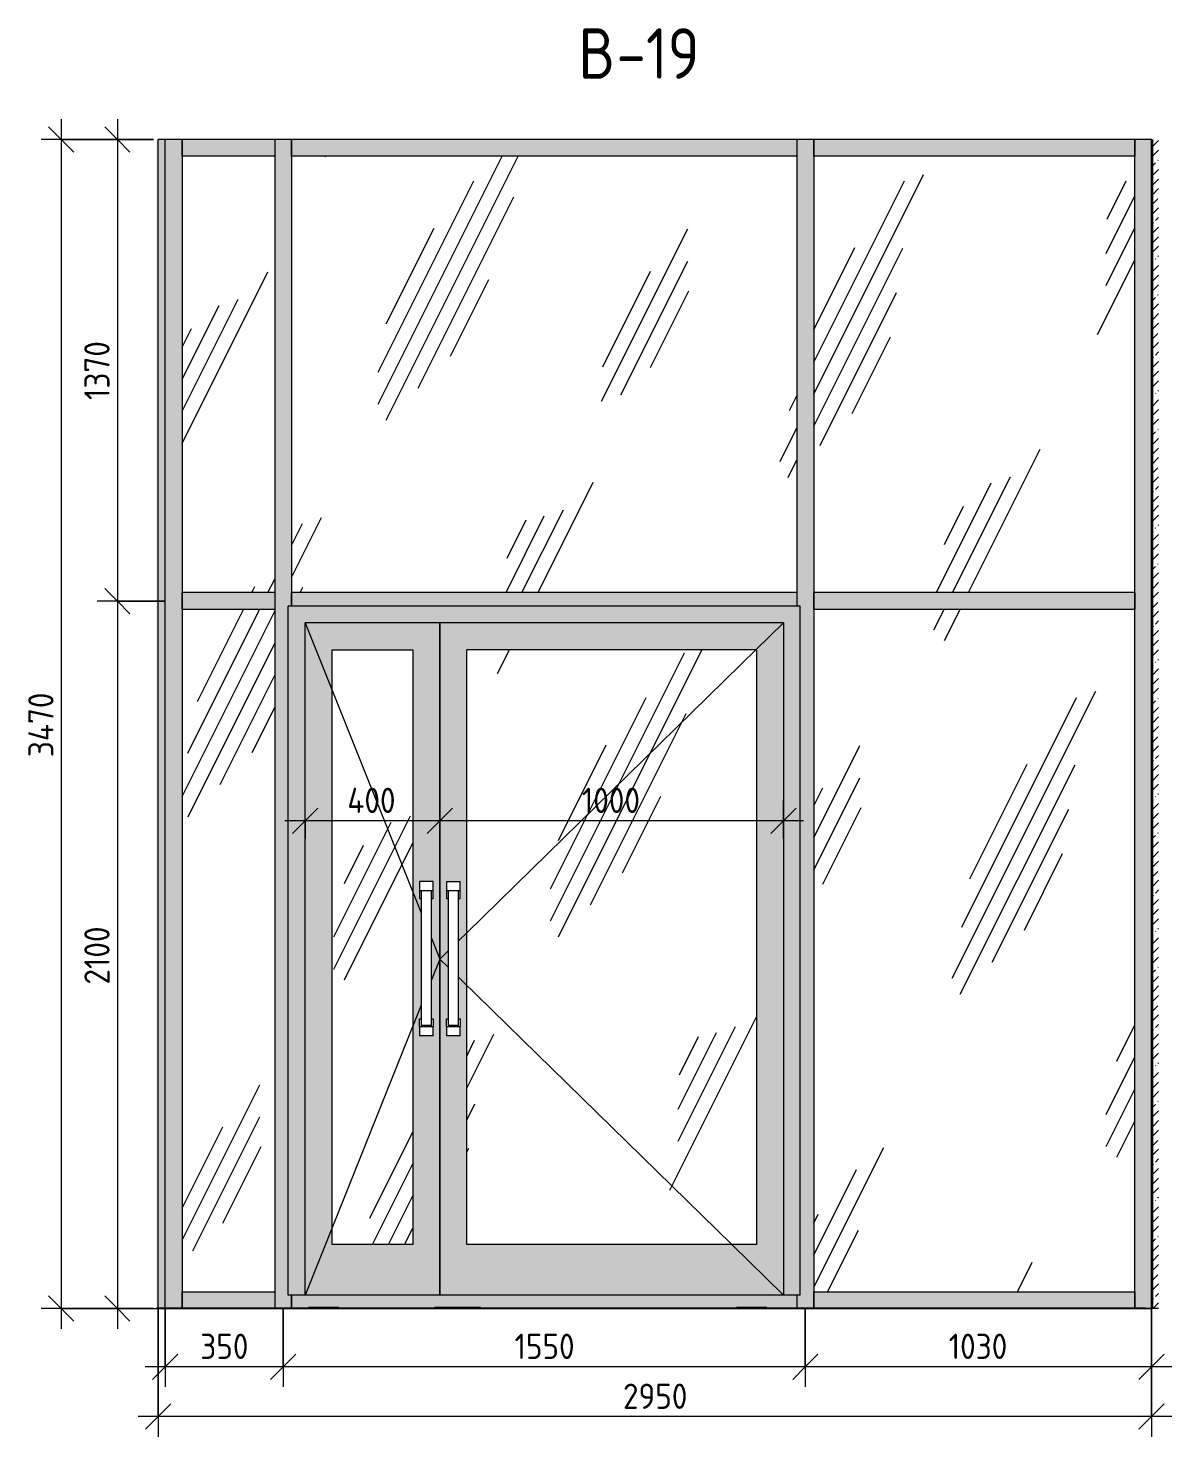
# Model space of a CAD drawing. Header units: millimetres. Extents: x 1724 to 30795, y -433 to 12638.
# Drawn here: x 24415 to 27810, y -381 to 3800 of the extents above; entities that cross this region are included whole.
import ezdxf

# ---------------------------------------------------------------- set-up
doc = ezdxf.new("R2010")
doc.units = ezdxf.units.MM
for name, color, linetype, lineweight in [('A-ANNO-DIMS', 7, 'Continuous', 9), ('A-ANNO-DIMS-50', 7, 'Continuous', 9), ('A-DETL', 7, 'Continuous', 9), ('A-DOOR', 7, 'Continuous', 9), ('A-FLOR', 7, 'Continuous', 9), ('A-GLAZ-CURT', 7, 'Continuous', 9), ('A-GLAZ-CWMG', 7, 'Continuous', 9), ('A-WALL-PATT', 7, 'Continuous', 9), ('G-ANNO-TEXT', 7, 'Continuous', 9), ('I-WALL', 7, 'Continuous', 9)]:
    doc.layers.add(name, color=color, linetype=linetype, lineweight=lineweight)
for name, color, linetype, lineweight, true_color in [('A-DOOR-GLAZ', 7, 'Continuous', 9, 0x8080ff), ('A-FLOR-1', 7, 'Continuous', 9, 0x787878), ('A-FLOR-FNSH-1', 7, 'Continuous', 25, 0x3c3c3c), ('A-WALL-2', 7, 'Continuous', 35, 0x3c3c3c), ('I-WALL-1', 7, 'Continuous', 9, 0x787878)]:
    doc.layers.add(name, color=color, linetype=linetype, lineweight=lineweight, true_color=true_color)
doc.styles.add('GOST Common_1', font='GOST_Common.ttf', dxfattribs={"width": 0.9, "height": 150})
doc.styles.add('ISOCPEUR_1', font='isocpeur.ttf', dxfattribs={"width": 0.9, "height": 75})
doc.dimstyles.new('ISO-1_5', dxfattribs={"dimscale": 304.8, "dimtxt": 74.698588, "dimasz": 0.246063, "dimexe": 0.19685, "dimexo": 0, "dimgap": 0, "dimtad": 1, "dimdec": 0, "dimrnd": 10, "dimzin": 0, "dimdsep": 46, "dimtxsty": 'ISOCPEUR_1', "dimblk1": 'OBLIQUE', "dimblk2": 'OBLIQUE', "dimsah": 1, "dimcen": 0.09, "dimdle": 0.19685, "dimazin": 0, "dimtfac": 1, "dimtdec": 4, "dimtix": 1, "dimtmove": 0, "dimatfit": 3, "dimfxl": 1, "dimtvp": 1, "dimtolj": 1, "dimtzin": 0, "dimarcsym": 2})
doc.dimstyles.new('ISO-1_5_окр_100', dxfattribs={"dimscale": 304.8, "dimtxt": 74.698588, "dimasz": 0.246063, "dimexe": 0.19685, "dimexo": 0, "dimgap": 0, "dimtad": 1, "dimdec": 0, "dimrnd": 100, "dimzin": 0, "dimdsep": 46, "dimtxsty": 'ISOCPEUR_1', "dimblk1": 'OBLIQUE', "dimblk2": 'OBLIQUE', "dimsah": 1, "dimcen": 0.09, "dimdle": 0.19685, "dimazin": 0, "dimtfac": 1, "dimtdec": 4, "dimtix": 1, "dimtmove": 0, "dimatfit": 3, "dimfxl": 1, "dimtvp": 1, "dimtolj": 1, "dimtzin": 0, "dimarcsym": 2})
pattern_1 = [(63.435, (10840.1, 63.5), (-511.167, 1533.495), [635, -381, 635, -381, -807.806]), (63.435, (10840.1, 63.5), (-511.167, 1533.495), [-2032, 254, -553.806]), (63.435, (10808.3, 95.2), (-511.167, 1533.495), [508, -635, 381, -381, -934.806]), (63.435, (10808.3, 95.2), (-511.167, 1533.495), [-1905, 444.5, -490.306]), (63.435, (10808.3, 190.5), (-511.167, 1533.495), [381, -762, 254, -381, -1061.806]), (63.435, (10808.3, 190.5), (-511.167, 1533.495), [-1778, 571.5, -490.306]), (63.435, (10903.6, 95.2), (-511.167, 1533.495), [381, -762, 317.5, -12809.3]), (63.435, (10998.8, 190.5), (-511.167, 1533.495), [190.5, -952.5, 127, -12999.8]), (63.435, (10840.1, 349.2), (-511.167, 1533.495), [127, -952.5, 127, -508, -1125.306]), (63.435, (10840.1, 349.2), (-511.167, 1533.495), [-1714.5, 317.5, -807.806]), (63.435, (11411.6, 254), (-511.167, 1533.495), [635, -952.5, 762, -503.006]), (63.435, (11411.6, 158.8), (-511.167, 1533.495), [889, -635, 952.5, -376.006]), (63.435, (11475.1, 190.5), (-511.167, 1533.495), [1016, -508, 762, -553.806]), (63.435, (11570.3, 285.8), (-511.167, 1533.495), [635, -889, 508, -807.806]), (63.435, (11475.1, 476.2), (-511.167, 1533.495), [317.5, -1270, 381, -871.306]), (63.435, (11665.6, 381), (-511.167, 1533.495), [254, -1270, 254, -1061.806])]

# ---------------------------------------------------------------- blocks, each defined once
blk = doc.blocks.new('Прямоугольный импост - Импост структурный с накладкой - 160мм Темный-32467808-В-19_1 этаж')
at = {"layer": 'A-GLAZ-CWMG'}
blk.add_hatch(color=256, dxfattribs=at).paths.add_polyline_path([(48821, 0), (48831, 0), (48831, 2100), (48781, 2100), (48781, 0)])
blk.add_line((48831, 2100), (48831, 0), dxfattribs=at)
blk = doc.blocks.new('Прямоугольный импост - Импост структурный с накладкой - 160мм Темный-32784177-В-19_1 этаж')
at = {"layer": 'A-GLAZ-CWMG'}
blk.add_hatch(color=256, dxfattribs=at).paths.add_polyline_path([(51669, 2100), (51709, 2100), (51709, 3470), (51659, 3470), (51659, 2100)])
blk.add_line((51659, 2100), (51659, 3470), dxfattribs=at)
blk = doc.blocks.new('Системная панель - Стекло - 40мм-32784007-В-19_1 этаж')
at = {"layer": 'A-GLAZ-CURT'}
h = blk.add_hatch(dxfattribs=at)
h.set_pattern_fill('FP_10', color=256, style=0, pattern_type=2)
h.set_pattern_definition(pattern_1)
h.paths.add_polyline_path([(48831, 50), (49106, 50), (49106, 2075), (48831, 2075), (48831, 867.2)])
blk = doc.blocks.new('Прямоугольный импост - Импост структурный с накладкой - 160мм Темный-32784435-В-19_1 этаж')
at = {"layer": 'A-GLAZ-CWMG'}
blk.add_hatch(color=256, dxfattribs=at).paths.add_polyline_path([(50656, 3420), (50656, 3470), (49156, 3470), (49156, 3420), (50242.6, 3420)])
for p, q in [((49156, 3420), (49156, 3470)), ((50656, 3470), (50656, 3420)), ((50656, 3420), (49156, 3420))]:
    blk.add_line(p, q, dxfattribs=at)
blk = doc.blocks.new('Системная панель - Стекло - 40мм-32784441-В-19_1 этаж')
at = {"layer": 'A-GLAZ-CURT'}
h = blk.add_hatch(dxfattribs=at)
h.set_pattern_fill('FP_10', color=256, style=0, pattern_type=2)
h.set_pattern_definition(pattern_1)
h.paths.add_polyline_path([(51659, 2125), (51659, 3420), (50706, 3420), (50706, 2125)])
blk = doc.blocks.new('Системная панель - Стекло - 40мм-32784008-В-19_1 этаж')
at = {"layer": 'A-GLAZ-CURT'}
h = blk.add_hatch(dxfattribs=at)
h.set_pattern_fill('FP_10', color=256, style=0, pattern_type=2)
h.set_pattern_definition(pattern_1)
h.paths.add_polyline_path([(49106, 2125), (49106, 3420), (48831, 3420), (48831, 2125)])
blk = doc.blocks.new('Прямоугольный импост - Импост структурный с накладкой - 160мм Темный-32356297-В-19_1 этаж')
at = {"layer": 'A-GLAZ-CWMG'}
blk.add_hatch(color=256, dxfattribs=at).paths.add_polyline_path([(48821, 2100), (48831, 2100), (48831, 3470), (48781, 3470), (48781, 2100)])
blk.add_line((48831, 3470), (48831, 2100), dxfattribs=at)
blk = doc.blocks.new('Прямоугольный импост - Импост структурный с накладкой - 160мм Темный-32356294-В-19_1 этаж')
at = {"layer": 'A-GLAZ-CWMG'}
blk.add_hatch(color=256, dxfattribs=at).paths.add_polyline_path([(49106, 2100), (49156, 2100), (49156, 3470), (49106, 3470), (49106, 2115)])
for p, q in [((49106, 3470), (49106, 2100)), ((49156, 3470), (49156, 2100))]:
    blk.add_line(p, q, dxfattribs=at)
blk = doc.blocks.new('Прямоугольный импост - Импост структурный с накладкой - 160мм Темный-32784436-В-19_1 этаж')
at = {"layer": 'A-GLAZ-CWMG'}
blk.add_hatch(color=256, dxfattribs=at).paths.add_polyline_path([(51659, 2075), (51659, 2125), (50706, 2125), (50706, 2075)])
for p, q in [((50706, 2075), (50706, 2125)), ((51659, 2125), (50706, 2125)), ((51659, 2125), (51659, 2075)), ((51659, 2075), (50706, 2075))]:
    blk.add_line(p, q, dxfattribs=at)
blk = doc.blocks.new('Прямоугольный импост - Импост структурный с накладкой - 160мм Темный-32784004-В-19_1 этаж')
at = {"layer": 'A-GLAZ-CWMG'}
blk.add_hatch(color=256, dxfattribs=at).paths.add_polyline_path([(49106, 3420), (49106, 3470), (48831, 3470), (48831, 3420)])
for p, q in [((48831, 3420), (48831, 3470)), ((49106, 3470), (49106, 3420)), ((49106, 3420), (48831, 3420))]:
    blk.add_line(p, q, dxfattribs=at)
blk = doc.blocks.new('Дверь_Витражная_остекление_ - В-19-32784442-В-19_1 этаж')
at = {"layer": 'A-DOOR'}
blk.add_hatch(color=256, dxfattribs=at).paths.add_polyline_path([(49196, 40), (49196, 2035), (50616, 2035), (50616, 40), (50666, 40), (50666, 2085), (49146, 2085), (49146, 40), (49156, 40)])
h = blk.add_hatch(color=256, dxfattribs=at)
h.paths.add_polyline_path([(49196, 40), (49596, 40), (49596, 2035), (49196, 2035), (49196, 867.2)])
h.paths.add_polyline_path([(49276, 190), (49276, 1955), (49516, 1955), (49516, 190), (49499, 190)])
h.paths.add_polyline_path([(49566, 810), (49536, 810), (49536, 860), (49541, 860), (49541, 1217.5), (49536, 1217.5), (49536, 1267.5), (49576, 1267.5), (49576, 1217.5), (49571, 1217.5), (49571, 860), (49576, 860), (49576, 810), (49570.1, 810)])
h = blk.add_hatch(color=256, dxfattribs=at)
h.paths.add_polyline_path([(49596, 40), (50616, 40), (50616, 2035), (49596, 2035), (49596, 433.4)])
h.paths.add_polyline_path([(50536, 190), (49676, 190), (49676, 1955), (50536, 1955), (50536, 1734.8)])
h.paths.add_polyline_path([(49653.3, 810), (49616, 810), (49616, 860), (49621, 860), (49621, 1217.5), (49616, 1217.5), (49616, 1267.5), (49656, 1267.5), (49656, 1217.5), (49651, 1217.5), (49651, 860), (49656, 860), (49656, 810), (49655.3, 810)])
h = blk.add_hatch(dxfattribs=at)
h.set_pattern_fill('FP_10', color=256, style=0, pattern_type=2)
h.set_pattern_definition(pattern_1)
h.paths.add_polyline_path([(49276, 190), (49516, 190), (49516, 1955), (49276, 1955), (49276, 640)])
h = blk.add_hatch(dxfattribs=at)
h.set_pattern_fill('FP_10', color=256, style=0, pattern_type=2)
h.set_pattern_definition(pattern_1)
h.paths.add_polyline_path([(49676, 190), (50536, 190), (50536, 1955), (49676, 1955), (49676, 433.4)])
for p, q in [((49146, 40), (49146, 2085)), ((50666, 2085), (49146, 2085)), ((50666, 40), (50666, 2085)), ((49196, 40), (49196, 2035)), ((49596, 2035), (49196, 2035)), ((49196, 2035), (49541, 1174.7)), ((50616, 2035), (49596, 2035)), ((49596, 40), (49596, 2035)), ((49596, 2035), (49596, 40)), ((50616, 2035), (50534.2, 1955)), ((50616, 2035), (50616, 40)), ((49276, 190), (49276, 1955)), ((49276, 1955), (49516, 1955)), ((49516, 1955), (49516, 190)), ((49536, 1267.5), (49536, 1240)), ((49576, 1267.5), (49536, 1267.5)), ((49576, 1240), (49576, 1267.5)), ((49616, 1267.5), (49616, 1240)), ((49616, 1267.5), (49656, 1267.5)), ((49656, 1240), (49656, 1267.5)), ((49576, 1240), (49536, 1240)), ((49536, 1240), (49536, 1217.5)), ((49536, 1217.5), (49541, 1217.5)), ((49541, 1240), (49541, 840)), ((49571, 840), (49571, 1240)), ((49571, 1217.5), (49576, 1217.5)), ((49576, 1217.5), (49576, 1240)), ((49656, 1240), (49616, 1240)), ((49616, 1240), (49616, 1217.5)), ((49616, 1217.5), (49621, 1217.5)), ((49621, 1240), (49621, 840)), ((49651, 840), (49651, 1240)), ((49651, 1217.5), (49656, 1217.5)), ((49656, 1217.5), (49656, 1240)), ((49571, 1099.8), (49596, 1037.5)), ((49676, 1115.7), (49651, 1091.3)), ((49621, 1061.9), (49596, 1037.5)), ((49596, 1037.5), (49571.2, 975.6)), ((49596, 1037.5), (49621, 1013.1)), ((49651, 983.7), (49676, 959.3)), ((49541, 900.3), (49196, 40)), ((49536, 837.5), (49536, 860)), ((49536, 860), (49541, 860)), ((49536, 837.5), (49536, 810)), ((49536, 837.5), (49576, 837.5)), ((49571, 840), (49541, 840)), ((49571, 860), (49576, 860)), ((49576, 860), (49576, 837.5)), ((49576, 810), (49576, 837.5)), ((49616, 837.5), (49616, 860)), ((49616, 860), (49621, 860)), ((49616, 837.5), (49616, 810)), ((49616, 837.5), (49656, 837.5)), ((49651, 840), (49621, 840)), ((49651, 860), (49656, 860)), ((49656, 860), (49656, 837.5)), ((49656, 810), (49656, 837.5)), ((49576, 810), (49536, 810)), ((49656, 810), (49616, 810)), ((49516, 190), (49276, 190)), ((50462.6, 190), (50616, 40)), ((49196, 40), (49146, 40)), ((49596, 40), (49196, 40)), ((50616, 40), (49596, 40)), ((50666, 40), (50616, 40))]:
    blk.add_line(p, q, dxfattribs=at)
at = {"layer": 'A-DOOR-GLAZ'}
for p, q in [((50536, 1955), (49676, 1955)), ((49676, 190), (49676, 1955)), ((50536, 1955), (50536, 190)), ((50536, 190), (49676, 190))]:
    blk.add_line(p, q, dxfattribs=at)
blk = doc.blocks.new('Системная панель - Стекло - 40мм-32784543-В-19_1 этаж')
at = {"layer": 'A-GLAZ-CURT'}
h = blk.add_hatch(dxfattribs=at)
h.set_pattern_fill('FP_10', color=256, style=0, pattern_type=2)
h.set_pattern_definition(pattern_1)
h.paths.add_polyline_path([(50656, 2125), (50656, 3420), (49156, 3420), (49156, 2125), (50242.6, 2125)])
blk = doc.blocks.new('Прямоугольный импост - Импост структурный с накладкой - 160мм Темный-32784437-В-19_1 этаж')
at = {"layer": 'A-GLAZ-CWMG'}
blk.add_hatch(color=256, dxfattribs=at).paths.add_polyline_path([(51659, 3420), (51659, 3470), (50706, 3470), (50706, 3420)])
for p, q in [((50706, 3420), (50706, 3470)), ((51659, 3470), (51659, 3420)), ((51659, 3420), (50706, 3420))]:
    blk.add_line(p, q, dxfattribs=at)
blk = doc.blocks.new('Прямоугольный импост - Импост структурный с накладкой - 160мм Темный-32784438-В-19_1 этаж')
at = {"layer": 'A-GLAZ-CWMG'}
blk.add_hatch(color=256, dxfattribs=at).paths.add_polyline_path([(49516, 0), (49579.8, 0), (49579.8, 2), (49717.1, 2), (49717.1, 0), (50476.6, 0), (50476.6, 2), (50566.6, 2), (50566.6, 0), (50656, 0), (50656, 40), (49156, 40), (49156, 0), (49205.9, 0), (49205.9, 2), (49295.9, 2), (49295.9, 0), (49499, 0)])
for p, q in [((49156, 0), (49156, 40)), ((50656, 40), (50656, 0))]:
    blk.add_line(p, q, dxfattribs=at)
blk = doc.blocks.new('Прямоугольный импост - Импост структурный с накладкой - 160мм Темный-32784439-В-19_1 этаж')
at = {"layer": 'A-GLAZ-CWMG'}
blk.add_hatch(color=256, dxfattribs=at).paths.add_polyline_path([(49156, 2085), (50656, 2085), (50656, 2125), (49156, 2125), (49156, 2115)])
for p, q in [((49156, 2085), (49156, 2125)), ((50656, 2125), (49156, 2125)), ((50656, 2125), (50656, 2085))]:
    blk.add_line(p, q, dxfattribs=at)
blk = doc.blocks.new('Системная панель - Стекло - 40мм-32784544-В-19_1 этаж')
at = {"layer": 'A-GLAZ-CURT'}
h = blk.add_hatch(dxfattribs=at)
h.set_pattern_fill('FP_10', color=256, style=0, pattern_type=2)
h.set_pattern_definition(pattern_1)
h.paths.add_polyline_path([(51659, 50), (51659, 2075), (50706, 2075), (50706, 50)])
blk = doc.blocks.new('Прямоугольный импост - Импост структурный с накладкой - 160мм Темный-32784005-В-19_1 этаж')
at = {"layer": 'A-GLAZ-CWMG'}
blk.add_hatch(color=256, dxfattribs=at).paths.add_polyline_path([(48831, 0), (49106, 0), (49106, 50), (48831, 50), (48831, 40)])
for p, q in [((48831, 0), (48831, 50)), ((48831, 50), (49106, 50)), ((49106, 50), (49106, 0))]:
    blk.add_line(p, q, dxfattribs=at)
blk = doc.blocks.new('Прямоугольный импост - Импост структурный с накладкой - 160мм Темный-32784006-В-19_1 этаж')
at = {"layer": 'A-GLAZ-CWMG'}
blk.add_hatch(color=256, dxfattribs=at).paths.add_polyline_path([(49106, 2075), (49106, 2125), (48831, 2125), (48831, 2075)])
for p, q in [((48831, 2075), (48831, 2125)), ((49106, 2125), (48831, 2125)), ((49106, 2125), (49106, 2075)), ((49106, 2075), (48831, 2075))]:
    blk.add_line(p, q, dxfattribs=at)
blk = doc.blocks.new('Прямоугольный импост - Импост структурный с накладкой - 160мм Темный-30755836-В-19_1 этаж')
at = {"layer": 'A-GLAZ-CWMG'}
blk.add_hatch(color=256, dxfattribs=at).paths.add_polyline_path([(50656, 0), (50706, 0), (50706, 2100), (50656, 2100), (50656, 2085), (50666, 2085), (50666, 40), (50656, 40)])
for p, q in [((50656, 2100), (50656, 2085)), ((50706, 2100), (50706, 0)), ((50656, 40), (50656, 0))]:
    blk.add_line(p, q, dxfattribs=at)
blk = doc.blocks.new('Прямоугольный импост - Импост структурный с накладкой - 160мм Темный-V2-В-19_1 этаж')
at = {"layer": 'A-GLAZ-CWMG'}
blk.add_hatch(color=256, dxfattribs=at).paths.add_polyline_path([(49106, 0), (49156, 0), (49156, 40), (49146, 40), (49146, 2085), (49156, 2085), (49156, 2100), (49106, 2100), (49106, 40)])
for p, q in [((49106, 2100), (49106, 0)), ((49156, 2100), (49156, 2085)), ((49156, 40), (49156, 0))]:
    blk.add_line(p, q, dxfattribs=at)
blk = doc.blocks.new('Прямоугольный импост - Импост структурный с накладкой - 160мм Темный-32784440-В-19_1 этаж')
at = {"layer": 'A-GLAZ-CWMG'}
blk.add_hatch(color=256, dxfattribs=at).paths.add_polyline_path([(51659, 0), (51659, 50), (50706, 50), (50706, 0)])
for p, q in [((50706, 0), (50706, 50)), ((50706, 50), (51659, 50)), ((51659, 50), (51659, 0))]:
    blk.add_line(p, q, dxfattribs=at)
blk = doc.blocks.new('Прямоугольный импост - Импост структурный с накладкой - 160мм Темный-30755843-В-19_1 этаж')
at = {"layer": 'A-GLAZ-CWMG'}
blk.add_hatch(color=256, dxfattribs=at).paths.add_polyline_path([(51690, 0), (51709, 0), (51709, 2100), (51659, 2100), (51659, 0), (51669, 0)])
blk.add_line((51659, 0), (51659, 2100), dxfattribs=at)
blk = doc.blocks.new('DIMBLOCK118-В-19_1 этаж')
at = {"layer": 'A-ANNO-DIMS-50'}
for p, q in [((24679.6, 3530), (24679.6, 2100)), ((24787.3, 3470), (24619.6, 3470)), ((24679.6, 3470), (24787.3, 3470)), ((24821.9, 2100), (24619.6, 2100)), ((24679.6, 2100), (24821.9, 2100))]:
    blk.add_line(p, q, dxfattribs=at)
at = {"layer": 'A-ANNO-DIMS-50', "lineweight": 20}
for p, q in [((24679.6, 3470), (24642.1, 3507.5)), ((24679.6, 3470), (24717.1, 3432.5)), ((24679.6, 2100), (24642.1, 2137.5)), ((24679.6, 2100), (24717.1, 2062.5))]:
    blk.add_line(p, q, dxfattribs=at)
at = {"layer": 'A-ANNO-DIMS-50', "color": 0, "insert": (24581.6, 2696.7), "char_height": 75, "width": 212.029, "attachment_point": 1, "rotation": 90, "line_spacing_factor": 1.149209, "style": 'ISOCPEUR_1'}
blk.add_mtext('1370', dxfattribs=at)
blk = doc.blocks.new('_Oblique')
at = {"color": 0, "linetype": 'ByBlock', "lineweight": -2}
blk.add_line((-0.5, -0.5), (0.5, 0.5), dxfattribs=at)
blk = doc.blocks.new('DIMBLOCK119-В-19_1 этаж')
at = {"layer": 'A-ANNO-DIMS-50', "lineweight": 20}
for p, q in [((24679.6, 2100), (24642.1, 2137.5)), ((24679.6, 2100), (24717.1, 2062.5)), ((24679.6, 0), (24642.1, 37.5)), ((24679.6, 0), (24717.1, -37.5))]:
    blk.add_line(p, q, dxfattribs=at)
at = {"layer": 'A-ANNO-DIMS-50'}
for p, q in [((24821.9, 2100), (24619.6, 2100)), ((24679.6, 2100), (24679.6, -60)), ((24679.6, 2100), (24821.9, 2100)), ((24787.3, 0), (24619.6, 0)), ((24679.6, 0), (24797.2, 0))]:
    blk.add_line(p, q, dxfattribs=at)
at = {"layer": 'A-ANNO-DIMS-50', "color": 0, "insert": (24581.6, 961.7), "char_height": 75, "width": 212.029, "attachment_point": 1, "rotation": 90, "line_spacing_factor": 1.149209, "style": 'ISOCPEUR_1'}
blk.add_mtext('2100', dxfattribs=at)
blk = doc.blocks.new('DIMBLOCK120-В-19_1 этаж')
at = {"layer": 'A-ANNO-DIMS-50'}
for p, q in [((24513.1, 3530), (24513.1, -60)), ((24787.3, 3470), (24453.1, 3470)), ((24513.1, 3470), (24787.3, 3470)), ((24787.3, 0), (24453.1, 0)), ((24513.1, 0), (24797.2, 0))]:
    blk.add_line(p, q, dxfattribs=at)
at = {"layer": 'A-ANNO-DIMS-50', "lineweight": 20}
for p, q in [((24513.1, 3470), (24475.6, 3507.5)), ((24513.1, 3470), (24550.6, 3432.5)), ((24513.1, 0), (24475.6, 37.5)), ((24513.1, 0), (24550.6, -37.5))]:
    blk.add_line(p, q, dxfattribs=at)
at = {"layer": 'A-ANNO-DIMS-50', "color": 0, "insert": (24415.1, 1636.6), "char_height": 75, "width": 236.162, "attachment_point": 1, "rotation": 90, "line_spacing_factor": 1.149209, "style": 'ISOCPEUR_1'}
blk.add_mtext('3470', dxfattribs=at)
blk = doc.blocks.new('DIMBLOCK121-В-19_1 этаж')
at = {"layer": 'A-ANNO-DIMS-50'}
for p, q in [((26721.9, 0), (26721.9, -232.6)), ((26721.9, -172.6), (26721.9, 0)), ((27749.9, 0), (27749.9, -232.6)), ((27749.9, -172.6), (27749.9, 0)), ((27809.9, -172.6), (26721.9, -172.6))]:
    blk.add_line(p, q, dxfattribs=at)
at = {"layer": 'A-ANNO-DIMS-50', "lineweight": 20}
for p, q in [((26721.9, -172.6), (26759.4, -135.1)), ((27749.9, -172.6), (27787.4, -135.1)), ((26721.9, -172.6), (26684.4, -210.1)), ((27749.9, -172.6), (27712.4, -210.1))]:
    blk.add_line(p, q, dxfattribs=at)
at = {"layer": 'A-ANNO-DIMS-50', "color": 0, "insert": (27147.6, -74.6), "char_height": 75, "width": 212.029, "attachment_point": 1, "line_spacing_factor": 1.149209, "style": 'ISOCPEUR_1'}
blk.add_mtext('1030', dxfattribs=at)
blk = doc.blocks.new('DIMBLOCK122-В-19_1 этаж')
at = {"layer": 'A-ANNO-DIMS-50'}
for p, q in [((25171.9, 0), (25171.9, -232.6)), ((25171.9, -172.6), (25171.9, 0)), ((26721.9, 0), (26721.9, -232.6)), ((26721.9, -172.6), (26721.9, 0)), ((26721.9, -172.6), (25111.9, -172.6))]:
    blk.add_line(p, q, dxfattribs=at)
at = {"layer": 'A-ANNO-DIMS-50', "lineweight": 20}
for p, q in [((25171.9, -172.6), (25209.4, -135.1)), ((26721.9, -172.6), (26759.4, -135.1)), ((25171.9, -172.6), (25134.4, -210.1)), ((26721.9, -172.6), (26684.4, -210.1))]:
    blk.add_line(p, q, dxfattribs=at)
at = {"layer": 'A-ANNO-DIMS-50', "color": 0, "insert": (25858.6, -74.6), "char_height": 75, "width": 212.029, "attachment_point": 1, "line_spacing_factor": 1.149209, "style": 'ISOCPEUR_1'}
blk.add_mtext('1550', dxfattribs=at)
blk = doc.blocks.new('DIMBLOCK123-В-19_1 этаж')
at = {"layer": 'A-ANNO-DIMS-50'}
for p, q in [((24821.9, 0), (24821.9, -232.6)), ((24821.9, -172.6), (24821.9, 0)), ((25171.9, 0), (25171.9, -232.6)), ((25171.9, -172.6), (25171.9, 0)), ((25231.9, -172.6), (24761.9, -172.6))]:
    blk.add_line(p, q, dxfattribs=at)
at = {"layer": 'A-ANNO-DIMS-50', "lineweight": 20}
for p, q in [((24821.9, -172.6), (24859.4, -135.1)), ((25171.9, -172.6), (25209.4, -135.1)), ((24821.9, -172.6), (24784.4, -210.1)), ((25171.9, -172.6), (25134.4, -210.1))]:
    blk.add_line(p, q, dxfattribs=at)
at = {"layer": 'A-ANNO-DIMS-50', "color": 0, "insert": (24925.8, -74.6), "char_height": 75, "width": 170.658, "attachment_point": 1, "line_spacing_factor": 1.149209, "style": 'ISOCPEUR_1'}
blk.add_mtext('350', dxfattribs=at)
blk = doc.blocks.new('DIMBLOCK124-В-19_1 этаж')
at = {"layer": 'A-ANNO-DIMS-50'}
for p, q in [((24800.9, 0), (24800.9, -380.6)), ((24800.9, -320.6), (24800.9, 0)), ((27749.9, 0), (27749.9, -380.6)), ((27749.9, -320.6), (27749.9, 0)), ((27809.9, -320.6), (24740.9, -320.6))]:
    blk.add_line(p, q, dxfattribs=at)
at = {"layer": 'A-ANNO-DIMS-50', "lineweight": 20}
for p, q in [((24800.9, -320.6), (24838.4, -283.1)), ((27749.9, -320.6), (27787.4, -283.1)), ((24800.9, -320.6), (24763.4, -358.1)), ((27749.9, -320.6), (27712.4, -358.1))]:
    blk.add_line(p, q, dxfattribs=at)
at = {"layer": 'A-ANNO-DIMS-50', "color": 0, "insert": (26180.6, -222.7), "char_height": 75, "width": 227.543, "attachment_point": 1, "line_spacing_factor": 1.149209, "style": 'ISOCPEUR_1'}
blk.add_mtext('2950', dxfattribs=at)
blk = doc.blocks.new('DIMBLOCK125-В-19_1 этаж')
at = {"layer": 'A-ANNO-DIMS-50'}
for p, q in [((25636.9, 1394.9), (25636.9, 1507.9)), ((26656.9, 1394.9), (26656.9, 1507.9)), ((26716.9, 1447.9), (25636.9, 1447.9)), ((25636.9, 1447.9), (25636.9, 1394.9)), ((26656.9, 1447.9), (26656.9, 1394.9))]:
    blk.add_line(p, q, dxfattribs=at)
at = {"layer": 'A-ANNO-DIMS-50', "lineweight": 20}
for p, q in [((25636.9, 1447.9), (25674.4, 1485.4)), ((26656.9, 1447.9), (26694.4, 1485.4)), ((25636.9, 1447.9), (25599.4, 1410.4)), ((26656.9, 1447.9), (26619.4, 1410.4))]:
    blk.add_line(p, q, dxfattribs=at)
at = {"layer": 'A-ANNO-DIMS-50', "color": 0, "insert": (26058.6, 1545.9), "char_height": 75, "width": 212.029, "attachment_point": 1, "line_spacing_factor": 1.149209, "style": 'ISOCPEUR_1'}
blk.add_mtext('1000', dxfattribs=at)
blk = doc.blocks.new('DIMBLOCK126-В-19_1 этаж')
at = {"layer": 'A-ANNO-DIMS-50'}
for p, q in [((25236.9, 1394.9), (25236.9, 1507.9)), ((25636.9, 1394.9), (25636.9, 1507.9)), ((25636.9, 1447.9), (25176.9, 1447.9)), ((25236.9, 1447.9), (25236.9, 1394.9)), ((25636.9, 1447.9), (25636.9, 1394.9))]:
    blk.add_line(p, q, dxfattribs=at)
at = {"layer": 'A-ANNO-DIMS-50', "lineweight": 20}
for p, q in [((25236.9, 1447.9), (25274.4, 1485.4)), ((25636.9, 1447.9), (25674.4, 1485.4)), ((25236.9, 1447.9), (25199.4, 1410.4)), ((25636.9, 1447.9), (25599.4, 1410.4))]:
    blk.add_line(p, q, dxfattribs=at)
at = {"layer": 'A-ANNO-DIMS-50', "color": 0, "insert": (25362.2, 1545.9), "char_height": 75, "width": 179.277, "attachment_point": 1, "line_spacing_factor": 1.149209, "style": 'ISOCPEUR_1'}
blk.add_mtext('400', dxfattribs=at)

msp = doc.modelspace()

# ---------------------------------------------------------------- hatches: boundary and pattern name
at = {"layer": 'A-FLOR'}
msp.add_hatch(color=256, dxfattribs=at).paths.add_polyline_path([(27749.9, -0.1), (27749.9, 0), (27730.9, -0.1)])
at = {"layer": 'A-FLOR-1'}
h = msp.add_hatch(color=256, dxfattribs=at)
h.paths.add_polyline_path([(26576.9, 0), (26607.6, 0), (26607.6, 2), (26517.6, 2), (26517.6, 0)])
h.paths.add_polyline_path([(25316.9, 0), (25336.8, 0), (25336.8, 2), (25246.8, 2), (25246.8, 0)])
h.paths.add_polyline_path([(25658.2, 0), (25758, 0), (25758, 2), (25620.7, 2), (25620.7, 0), (25636.9, 0)])
at = {"layer": 'A-WALL-PATT'}
msp.add_hatch(color=256, dxfattribs=at).paths.add_polyline_path([(24796.3, 0), (24800.9, 0), (24800.9, 3470), (24796.3, 3470), (24796.3, 867.2)])
at = {"layer": 'I-WALL'}
h = msp.add_hatch(color=256, dxfattribs=at)
h.paths.add_polyline_path([(27749.9, -0.1), (27750.9, 0), (27750.9, 3470), (27749.9, 3470), (27749.9, 0)])
h.paths.add_polyline_path([(24800.9, 0), (24821.9, 0), (24821.9, 3470), (24800.9, 3470), (24800.9, 0.6)])
at = {"layer": 'I-WALL-1'}
h = msp.add_hatch(dxfattribs=at)
h.set_pattern_fill('FP_9', color=256, style=0, pattern_type=2)
h.set_pattern_definition([(45, (-13246.026, 0), (-28.51196, 28.51196), []), (45, (-13217.514, 0), (-28.51196, 28.51196), [50.403, -10.081, 1.676, -8.404])])
h.paths.add_polyline_path([(27770.8, -0.1), (27770.8, 3470), (27750.9, 3470), (27750.9, -0.1)])

# ---------------------------------------------------------------- linework, layer by layer
at = {"layer": 'A-DETL'}
for p, q in [((25716.9, 1115.7), (26576.9, 1956.8)), ((26503.5, 190), (25702.8, 973.1))]:
    msp.add_line(p, q, dxfattribs=at)
at = {"layer": 'A-FLOR'}
for p, q in [((27750.9, 3470), (24800.9, 3470)), ((27730.9, 0), (27749.9, 0)), ((27770.8, -0.1), (24796.3, -0.1))]:
    msp.add_line(p, q, dxfattribs=at)
at = {"layer": 'A-FLOR-FNSH-1'}
for p, q in [((27730.9, 0), (24796.3, 0)), ((25336.8, 2), (25246.8, 2)), ((25246.8, 2), (25246.8, 0)), ((25336.8, 0), (25336.8, 2)), ((25758, 2), (25620.7, 2)), ((25620.7, 2), (25620.7, 0)), ((25758, 0), (25758, 2)), ((26607.6, 2), (26517.6, 2)), ((26517.6, 2), (26517.6, 0)), ((26607.6, 0), (26607.6, 2)), ((27730.9, -0.4), (27730.9, 0))]:
    msp.add_line(p, q, dxfattribs=at)
at = {"layer": 'A-WALL-2'}
msp.add_line((27750.9, 3470), (27750.9, -0.4), dxfattribs=at)
at = {"layer": 'I-WALL'}
for p, q in [((24800.9, 0), (24800.9, 3470)), ((24821.9, 0), (24821.9, 3470)), ((27749.9, 3470), (27749.9, 0))]:
    msp.add_line(p, q, dxfattribs=at)

# ---------------------------------------------------------------- block references
at = {"layer": 'A-DOOR'}
msp.add_blockref('Дверь_Витражная_остекление_ - В-19-32784442-В-19_1 этаж', (-23959.1, 0), dxfattribs=at)
at = {"layer": 'A-GLAZ-CURT'}
for name in ['Системная панель - Стекло - 40мм-32784008-В-19_1 этаж', 'Системная панель - Стекло - 40мм-32784543-В-19_1 этаж', 'Системная панель - Стекло - 40мм-32784441-В-19_1 этаж', 'Системная панель - Стекло - 40мм-32784007-В-19_1 этаж', 'Системная панель - Стекло - 40мм-32784544-В-19_1 этаж']:
    msp.add_blockref(name, (-23959.1, 0), dxfattribs=at)
at = {"layer": 'A-GLAZ-CWMG'}
for name, p in [('Прямоугольный импост - Импост структурный с накладкой - 160мм Темный-32356297-В-19_1 этаж', (-23959.1, 0)), ('Прямоугольный импост - Импост структурный с накладкой - 160мм Темный-32784004-В-19_1 этаж', (-23959.1, 0)), ('Прямоугольный импост - Импост структурный с накладкой - 160мм Темный-32356294-В-19_1 этаж', (-23959.1, 0)), ('Прямоугольный импост - Импост структурный с накладкой - 160мм Темный-32784435-В-19_1 этаж', (-23959.1, 0)), ('Прямоугольный импост - Импост структурный с накладкой - 160мм Темный-32356294-В-19_1 этаж', (-22409.1, 0)), ('Прямоугольный импост - Импост структурный с накладкой - 160мм Темный-32784437-В-19_1 этаж', (-23959.1, 0)), ('Прямоугольный импост - Импост структурный с накладкой - 160мм Темный-32784177-В-19_1 этаж', (-23959.1, 0)), ('Прямоугольный импост - Импост структурный с накладкой - 160мм Темный-32467808-В-19_1 этаж', (-23959.1, 0)), ('Прямоугольный импост - Импост структурный с накладкой - 160мм Темный-32784006-В-19_1 этаж', (-23959.1, 0)), ('Прямоугольный импост - Импост структурный с накладкой - 160мм Темный-V2-В-19_1 этаж', (-23959.1, 0)), ('Прямоугольный импост - Импост структурный с накладкой - 160мм Темный-32784439-В-19_1 этаж', (-23959.1, 0)), ('Прямоугольный импост - Импост структурный с накладкой - 160мм Темный-30755836-В-19_1 этаж', (-23959.1, 0)), ('Прямоугольный импост - Импост структурный с накладкой - 160мм Темный-32784436-В-19_1 этаж', (-23959.1, 0)), ('Прямоугольный импост - Импост структурный с накладкой - 160мм Темный-30755843-В-19_1 этаж', (-23959.1, 0)), ('Прямоугольный импост - Импост структурный с накладкой - 160мм Темный-32784005-В-19_1 этаж', (-23959.1, 0)), ('Прямоугольный импост - Импост структурный с накладкой - 160мм Темный-32784440-В-19_1 этаж', (-23959.1, 0)), ('Прямоугольный импост - Импост структурный с накладкой - 160мм Темный-32784438-В-19_1 этаж', (-23959.1, 0))]:
    msp.add_blockref(name, p, dxfattribs=at)

# ---------------------------------------------------------------- texts
at = {"layer": 'G-ANNO-TEXT', "char_height": 150, "attachment_point": 1, "style": 'GOST Common_1'}
for s, insert, width in [('\\fGOST Common|b0|i0|c204|p34|;\\W.9;В', (26048.1, 3800.2), 137.089), ('-19', (26161.2, 3800.2), 317.468)]:
    msp.add_mtext(s, dxfattribs=dict(at, insert=insert, width=width))

# ---------------------------------------------------------------- dimensions: what is measured, and where the dimension line sits
at = {"layer": 'A-ANNO-DIMS'}
for base, p1, p2, override, picture, middle in [((24513.1, 0), (24787.3, 3470), (24787.3, 0), {"dimpost": '<>', "dimfxl": 3470}, 'DIMBLOCK120-В-19_1 этаж', (24475.6, 1735)), ((24679.6, 2100), (24787.3, 3470), (24821.9, 2100), {"dimpost": '<>', "dimfxl": 1370.438236}, 'DIMBLOCK118-В-19_1 этаж', (24642.1, 2785)), ((24679.6, 0), (24821.9, 2100), (24787.3, 0), {"dimpost": '<>', "dimfxl": 2100.285923}, 'DIMBLOCK119-В-19_1 этаж', (24642.1, 1050))]:
    dim = msp.add_linear_dim(base=base, p1=p1, p2=p2, angle=90, dimstyle='ISO-1_5', override=override, dxfattribs=at)
    dim.commit()
    dim.dimension.update_dxf_attribs({"geometry": picture, "text_midpoint": middle})
for base, p1, p2, dimstyle, override, picture, middle in [((25236.9, 1447.9), (25636.9, 1394.9), (25236.9, 1394.9), 'ISO-1_5_окр_100', {"dimpost": '<>', "dimfxl": 400}, 'DIMBLOCK126-В-19_1 этаж', (25436.9, 1485.4)), ((25636.9, 1447.9), (26656.9, 1394.9), (25636.9, 1394.9), 'ISO-1_5_окр_100', {"dimpost": '<>', "dimfxl": 1020}, 'DIMBLOCK125-В-19_1 этаж', (26146.9, 1485.4)), ((24800.9, -320.6), (27749.9, 0), (24800.9, 0), 'ISO-1_5', {"dimpost": '<>', "dimfxl": 2948.999897}, 'DIMBLOCK124-В-19_1 этаж', (26275.4, -283.1)), ((24821.9, -172.6), (25171.9, 0), (24821.9, 0), 'ISO-1_5', {"dimpost": '<>', "dimfxl": 350}, 'DIMBLOCK123-В-19_1 этаж', (24996.9, -135.1)), ((25171.9, -172.6), (26721.9, 0), (25171.9, 0), 'ISO-1_5', {"dimpost": '<>', "dimfxl": 1550}, 'DIMBLOCK122-В-19_1 этаж', (25946.9, -135.1)), ((26721.9, -172.6), (27749.9, 0), (26721.9, 0), 'ISO-1_5', {"dimpost": '<>', "dimfxl": 1027.999897}, 'DIMBLOCK121-В-19_1 этаж', (27235.9, -135.1))]:
    dim = msp.add_linear_dim(base=base, p1=p1, p2=p2, dimstyle=dimstyle, override=override, dxfattribs=at)
    dim.commit()
    dim.dimension.update_dxf_attribs({"geometry": picture, "text_midpoint": middle})

doc.saveas('drawing.dxf')
